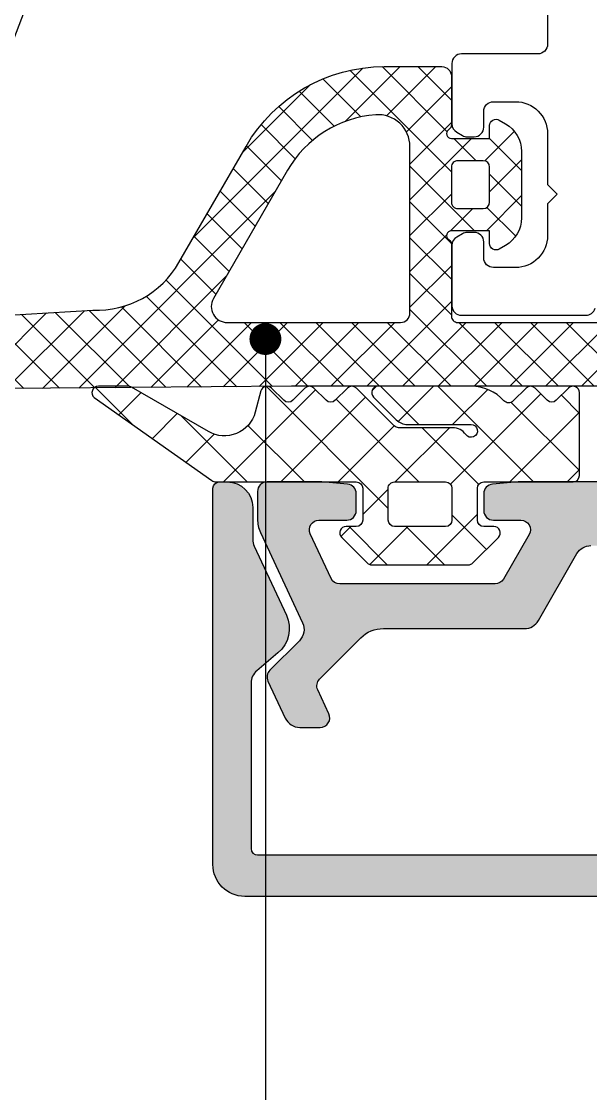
# Model space of a CAD drawing. Header units: millimetres. Extents: x 12 to 3612, y 18 to 315.
# Drawn here: x 1602.6 to 1620.46, y 83.7 to 117.32 of the extents above; entities that cross this region are included whole.
import ezdxf

# ---------------------------------------------------------------- set-up
doc = ezdxf.new("R2010")
doc.units = ezdxf.units.MM
doc.layers.add('Layer2', color=5, linetype='Continuous')
doc.styles.get("Standard").update_dxf_attribs({"font": 'arial.ttf'})
doc.dimstyles.new('ISO-25', dxfattribs={"dimtxt": 2.5, "dimasz": 2.5, "dimexe": 1.25, "dimexo": 0.625, "dimtad": 1, "dimtxsty": 'Standard', "dimcen": 2.5, "dimadec": 0, "dimazin": 0, "dimtfac": 1, "dimtmove": 0, "dimatfit": 3, "dimfxl": 1, "dimarcsym": 0})

# ---------------------------------------------------------------- blocks, each defined once
blk = doc.blocks.new('F05022')
h = blk.add_hatch()
h.set_pattern_fill('ANSI37', color=35, scale=0.25, angle=270.0000000000002, style=0)
h.set_pattern_definition([(315.0000000000003, (0, 0), (0.5612660075668198, 0.5612660075668244), []), (405.0000000000002, (0, 0), (-0.5612660075668244, 0.5612660075668198), [])])
h.paths.add_polyline_path([(869.8531565858407, 69.29567221593197, 0.4142135296911313), (870.05315710436, 69.09567173799428), (882.0016409406794, 69.09567173799428), (897.1396097117797, 68.9681347747819, 0.6681785954910713), (897.2690293656291, 69.31428341578749), (895.4752798888561, 70.98698209296981, 0.1989126785904038), (895.2602116862267, 71.06739269257946), (888.2373282356543, 71.47831479316505, -0.2773245919326318), (885.5345536207425, 72.9764870324916), (883.4310078734023, 76.61993515500285, 0.267949185357633), (879.1008798957007, 79.1199357271746), (877.2876318302212, 79.1199357271746, 0.4142135453075932), (876.9876318654401, 78.81993577113303), (876.9876318654401, 77.30716449768715, 0.2453915361663535), (877.0733461385948, 77.14303336335274, -0.7342388846732061), (876.9876322335065, 76.86993559120151), (875.7876315756125, 76.86993559120151), (875.7876315756125, 77.26993585825267, 0.5773504759000454), (875.4876319860848, 77.44314059707813), (875.2876313655158, 77.32767001322509, 0.2679490483864406), (874.7876323430223, 76.46164564625451), (874.7876323430223, 74.37822569622699, 0.2679490898713796), (875.2876315306274, 73.5122010525231), (875.4876319860847, 73.39673056399761, 0.5773505184804538), (875.7876315756125, 73.56993532837146), (875.7876315756125, 73.96993556987422), (876.9876322563669, 73.96993556987422, -0.7342389478256064), (877.0733461385948, 73.69683779772299, 0.2453916235164302), (876.9876318654402, 73.53270681708591), (876.9876318654402, 71.29567093848505, -0.414213637496831), (876.7876325184903, 71.09567160015854), (871.8531565831155, 71.09567160015854, -0.4142136122391122), (871.6531572534128, 71.29567093848459), (871.6531572534128, 73.89567051766994, 0.4142134815495677), (871.4531562386262, 74.09567150982025), (870.0531576006272, 74.09567150982025, 0.4142134815497341), (869.8531565858407, 73.89567051766971)])
h.paths.add_polyline_path([(878.2876319766443, 71.39567185330972, 0.414213562373095), (878.5876319758945, 71.09567185405963), (884.0223668056576, 71.09567185405953, 0.5773502825983137), (884.4553794964107, 71.84567186960288), (882.1319695049183, 75.86993564783359, 0.2480121272894466), (879.3623325902582, 77.61015669405144), (879.3623321746317, 77.61015672518594, 0.4362867376546222), (878.2876319766444, 76.61295073318588)], flags=16)
h.paths.add_polyline_path([(875.7876315731125, 75.96993571054114), (875.7876315731125, 74.86993571925169, 0.4142113925761463), (875.9876321641888, 74.6699356811487), (876.7876317345253, 74.66993568114829, 0.4142153672389808), (876.9876318599402, 74.86993571925188), (876.9876318599402, 75.96993571054122, 0.4142151790986299), (876.7876317345253, 76.16993571954072), (875.9876321641887, 76.16993571954075, 0.4142112044352067)], flags=16)
at = {"color": 35}
for points in [[(897.2690293656291, 69.31428341578749), (895.4752798888561, 70.98698209296981, 0.1989126785908396), (895.2602116862267, 71.06739269257946), (888.2373282356543, 71.47831479316505, -0.277324591932641), (885.5345536207425, 72.9764870324916), (883.4310078734023, 76.61993515500285, 0.2679491853576351), (879.1008798957007, 79.1199357271746), (877.2876318302212, 79.1199357271746, 0.4142135453077562), (876.9876318654401, 78.81993577113303), (876.9876318654401, 77.30716449768715, 0.2453915361666865), (877.0733461385948, 77.14303336335274, -0.7342388846735866), (876.9876322335065, 76.86993559120151), (875.7876315756125, 76.86993559120151), (875.7876315756125, 77.26993585825267, 0.5773504759002855), (875.4876319860848, 77.44314059707813), (875.2876313655158, 77.32767001322509, 0.2679490483865042), (874.7876323430223, 76.46164564625451), (874.7876323430223, 74.37822569622699, 0.2679490898715569), (875.2876315306274, 73.5122010525231), (875.4876319860847, 73.39673056399761, 0.5773505184807259), (875.7876315756125, 73.56993532837146), (875.7876315756125, 73.96993556987422), (876.9876322563669, 73.96993556987422, -0.7342389478254596), (877.0733461385948, 73.69683779772299, 0.2453916235160379), (876.9876318654402, 73.53270681708591), (876.9876318654402, 71.29567093848505, -0.4142136374966621), (876.7876325184903, 71.09567160015854), (871.8531565831155, 71.09567160015854, -0.4142136122391915), (871.6531572534128, 71.29567093848459), (871.6531572534128, 73.89567051766994, 0.4142134815494022), (871.4531562386262, 74.09567150982025), (870.0531576006272, 74.09567150982025, 0.4142134815497697), (869.8531565858407, 73.89567051766971), (869.8531565858407, 69.29567221593197, 0.4142135296911094), (870.05315710436, 69.09567173799428), (882.0016409406794, 69.09567173799428), (897.1396097117797, 68.9681347747819, 0.6681785954914915)], [(884.0223668056576, 71.09567185405947), (878.5876319758945, 71.09567185405963, -0.414213562373095), (878.2876319766443, 71.39567185330982), (878.2876319766444, 76.61295073318588, -0.4362867376545732), (879.3623321746317, 77.61015672518594, -1.041977171212242e-07), (879.3623325902582, 77.61015669405144, -0.2480121272894469), (882.1319695049183, 75.86993564783356), (884.4553794964107, 71.84567186960284, -0.5773502825983211)], [(875.9876321641888, 74.6699356811487, -0.4142113925765461), (875.7876315731125, 74.86993571925169), (875.7876315731125, 75.96993571054114, -0.4142112044356346), (875.9876321641887, 76.16993571954075), (876.7876317345253, 76.16993571954072, -0.4142151790987195), (876.9876318599402, 75.96993571054122), (876.9876318599402, 74.86993571925188, -0.414215367238961), (876.7876317345253, 74.66993568114833)]]:
    blk.add_lwpolyline(points, format="xyb", close=True, dxfattribs=at)
blk = doc.blocks.new('50MN68')
blk.add_hatch(color=252).paths.add_polyline_path([(-2201.479177625412, 2757.138119748424, -0.2216946626534687), (-2201.300571430213, 2757.521141969928), (-2200.636390015758, 2758.078456349884, 0.3394542588716482), (-2200.372869838413, 2759.267119054721), (-2201.382331518933, 2761.431916614771, -0.109517811680592), (-2201.429177625412, 2761.643225745627), (-2201.429177625412, 2762.644225745616, 0.414213562373095), (-2202.229177625412, 2763.444225745634), (-2202.479177625412, 2763.444225745634, 0.414213562373095), (-2202.679177625412, 2763.244225745622), (-2202.679177625412, 2751.444225745634, 0.414213562373095), (-2201.679177625412, 2750.444225745634), (-2153.679177625412, 2750.444225745634, 0.414213562373095), (-2152.679177625412, 2751.444225745634), (-2152.679177625412, 2763.244225745622, 0.414213562373095), (-2152.879177625413, 2763.444225745634), (-2153.129177625413, 2763.444225745634, 0.414213562373095), (-2153.929177625412, 2762.644225745616), (-2153.929177625412, 2761.643225745627, -0.1095178116805918), (-2153.976023731912, 2761.431916614742), (-2154.985485412453, 2759.26711905475, 0.3394542588716484), (-2154.721965235112, 2758.078456349826), (-2154.057783820585, 2757.521141970015, -0.2216946626534688), (-2153.879177625413, 2757.138119748424), (-2153.879177625413, 2751.944225745634, -0.414213562373095), (-2154.079177625414, 2751.744225745622), (-2201.279177625413, 2751.744225745622, -0.414213562373095), (-2201.479177625412, 2751.944225745634)])
at = {"layer": 'Layer2', "color": 252}
blk.add_lwpolyline([(-2201.679177625412, 2750.444225745634), (-2153.679177625412, 2750.444225745634, 0.414213562373095), (-2152.679177625412, 2751.444225745634), (-2152.679177625412, 2763.244225745622, 0.414213562373095), (-2152.879177625413, 2763.444225745634), (-2153.129177625413, 2763.444225745634, 0.414213562373095), (-2153.929177625412, 2762.644225745616), (-2153.929177625412, 2761.643225745627, -0.1095178116805918), (-2153.976023731912, 2761.431916614742), (-2154.985485412453, 2759.26711905475, 0.3394542588716484), (-2154.721965235112, 2758.078456349826), (-2154.057783820585, 2757.521141970015, -0.2216946626534688), (-2153.879177625413, 2757.138119748424), (-2153.879177625413, 2751.944225745634, -0.414213562373095), (-2154.079177625414, 2751.744225745622), (-2201.279177625413, 2751.744225745622, -0.414213562373095)], format="xyb", dxfattribs=at)
blk = doc.blocks.new('50MN72')
at = {"ltscale": 10}
h = blk.add_hatch(color=253, dxfattribs=at)
h.dxf.hatch_style = 1
edge = h.paths.add_edge_path()
edge.add_line((-1932.713748802226, 2739.770153896174), (-1936.999535239854, 2739.770153896174))
edge.add_arc((-1936.999535239858, 2740.770153896175), 1.000000000000967, 225.0000000004748, 270.0000000002122, ccw=False)
edge.add_line((-1937.706642021039, 2740.063047114982), (-1938.120855583416, 2740.477260677366))
edge.add_arc((-1938.827962364597, 2739.770153896174), 0.9999999999998207, 45.00000000041074, 90.0000000001482)
edge.add_line((-1938.8279623646, 2740.770153896174), (-1945.556420319727, 2740.770153896174))
edge.add_arc((-1945.556420319724, 2740.270153896176), 0.4999999999980605, 90.00000000036131, 150.0000000001283)
edge.add_line((-1945.989433021615, 2740.520153896174), (-1947.201868586923, 2738.420153896168))
edge.add_arc((-1947.634881288781, 2738.670153896167), 0.4999999999693313, 269.99999999674355, 329.99999999817805, ccw=False)
edge.add_line((-1947.634881288809, 2738.170153896197), (-1952.065276381319, 2738.170153896197))
edge.add_arc((-1952.065276381323, 2737.170153896196), 1.000000000000692, 89.99999999979431, 134.9999999995317)
edge.add_line((-1952.772383162504, 2737.877260677389), (-1954.062984072953, 2736.586659766926))
edge.add_arc((-1953.850852038596, 2736.374527732576), 0.2999999999968724, 135.0000000010028, 205.0000000025859)
edge.add_line((-1954.122744374698, 2736.247742254043), (-1953.772639242259, 2735.496939374676))
edge.add_arc((-1954.044531578361, 2735.370153896154), 0.2999999999920211, -90.0000000009208, 25.000000000645173, ccw=False)
edge.add_line((-1954.044531578366, 2735.070153896162), (-1954.689482069504, 2735.070153896162))
edge.add_arc((-1954.689482069508, 2735.570153896163), 0.5000000000010848, 205.0000000020698, 270.0000000004894, ccw=False)
edge.add_line((-1955.14263596302, 2735.358844765276), (-1955.685641138321, 2736.52332312147))
edge.add_arc((-1955.413748802203, 2736.650108600022), 0.3000000000185012, 135.0000000023558, 205.0000000045297, ccw=False)
edge.add_line((-1955.625880836581, 2736.862240634382), (-1954.700210612233, 2737.787910858682))
edge.add_arc((-1955.053764002848, 2738.141464249281), 0.5000000000195516, 315.0000000013088, 385.000000000514)
edge.add_line((-1954.600610109314, 2738.352773380164), (-1955.920056589313, 2741.182335487847))
edge.add_arc((-1955.013748802362, 2741.604953749561), 0.9999999999116297, 180.0000000000674, 205.0000000006886, ccw=False)
edge.add_line((-1956.013748802273, 2741.60495374956), (-1956.013748802273, 2742.470153896185))
edge.add_arc((-1955.713748802278, 2742.470153896179), 0.2999999999947249, 89.99999999895778, 179.9999999989578, ccw=False)
edge.add_line((-1955.713748802273, 2742.770153896174), (-1954.01374880236, 2742.770153896174))
edge.add_arc((-1954.013748802521, 2742.570153895762), 0.2000000004121502, 84.99999996349601, 89.99999995374787, ccw=False)
edge.add_line((-1953.996317653809, 2742.76939283578), (-1953.187602079457, 2742.698639391037))
edge.add_arc((-1953.213748802274, 2742.399780981609), 0.2999999999996277, 1.7848833522293717e-10, 85.00000000146031, ccw=False)
edge.add_line((-1952.913748802274, 2742.39978098161), (-1952.913748802274, 2741.87015389615))
edge.add_arc((-1953.213748802268, 2741.870153896156), 0.2999999999939291, 269.99999999884926, 359.99999999884926, ccw=False)
edge.add_line((-1953.213748802274, 2741.570153896162), (-1954.085264523423, 2741.570153896162))
edge.add_arc((-1954.085264523425, 2741.270153896164), 0.2999999999985248, 89.99999999950899, 204.9999999986955)
edge.add_line((-1954.357156859538, 2741.143368417648), (-1953.704326138129, 2739.743368417625))
edge.add_arc((-1953.432433802031, 2739.870153896153), 0.2999999999910953, 205.0000000020762, 270.0000000028149)
edge.add_line((-1953.432433802016, 2739.570153896162), (-1948.558641719518, 2739.570153896162))
edge.add_arc((-1948.558641719517, 2739.870153896156), 0.2999999999944883, 269.9999999997197, 329.9999999992238)
edge.add_line((-1948.298834098388, 2739.720153896156), (-1947.490543721485, 2741.12015389618))
edge.add_arc((-1947.750351342613, 2741.270153896172), 0.299999999989719, 330.0000000005504, 450.0000000011875)
edge.add_line((-1947.750351342619, 2741.570153896162), (-1948.613748802274, 2741.570153896162))
edge.add_arc((-1948.61374880228, 2741.870153896156), 0.2999999999940428, 180.0000000011725, 270.00000000117245, ccw=False)
edge.add_line((-1948.913748802274, 2741.87015389615), (-1948.913748802274, 2742.39978098161))
edge.add_arc((-1948.613748802274, 2742.399780981609), 0.2999999999996276, 94.99999999853969, 179.9999999998215, ccw=False)
edge.add_line((-1948.639895525091, 2742.698639391037), (-1947.831179950731, 2742.76939283578))
edge.add_arc((-1947.813748802022, 2742.570153895849), 0.2000000003250088, 90.00000004457593, 95.00000003759402, ccw=False)
edge.add_line((-1947.813748802178, 2742.770153896174), (-1932.413748802223, 2742.770153896203))
edge.add_line((-1932.413748802223, 2742.770153896203), (-1917.013748802269, 2742.770153896174))
edge.add_arc((-1917.013748802425, 2742.570153895847), 0.2000000003270306, 84.99999996243127, 89.99999995539878, ccw=False)
edge.add_line((-1916.996317653716, 2742.76939283578), (-1916.187602079356, 2742.698639391037))
edge.add_arc((-1916.213748802172, 2742.399780981609), 0.3000000000001858, 2.95187874144176e-10, 85.00000000158059, ccw=False)
edge.add_line((-1915.913748802172, 2742.39978098161), (-1915.913748802172, 2741.87015389615))
edge.add_arc((-1916.213748802166, 2741.870153896157), 0.2999999999944976, 269.9999999987407, 359.99999999874063, ccw=False)
edge.add_line((-1916.213748802173, 2741.570153896162), (-1917.077146261829, 2741.570153896162))
edge.add_arc((-1917.077146261835, 2741.270153896173), 0.2999999999894056, 89.99999999892593, 209.9999999995533)
edge.add_line((-1917.336953882962, 2741.12015389618), (-1916.528663506059, 2739.720153896156))
edge.add_arc((-1916.26885588493, 2739.870153896157), 0.2999999999945453, 210.0000000007825, 270.000000000274)
edge.add_line((-1916.268855884929, 2739.570153896162), (-1911.395063802431, 2739.570153896162))
edge.add_arc((-1911.395063802416, 2739.870153896153), 0.2999999999911259, 269.9999999971888, 334.99999999792)
edge.add_line((-1911.123171466318, 2739.743368417625), (-1910.47034074491, 2741.143368417648))
edge.add_arc((-1910.742233081023, 2741.270153896164), 0.2999999999985395, 335.000000001309, 450.0000000004866)
edge.add_line((-1910.742233081025, 2741.570153896162), (-1911.613748802172, 2741.570153896162))
edge.add_arc((-1911.613748802178, 2741.870153896156), 0.2999999999939291, 180.0000000011508, 270.00000000115074, ccw=False)
edge.add_line((-1911.913748802172, 2741.87015389615), (-1911.913748802172, 2742.39978098161))
edge.add_arc((-1911.613748802173, 2742.39978098161), 0.2999999999991929, 94.99999999863797, 179.9999999999128, ccw=False)
edge.add_line((-1911.63989552499, 2742.698639391037), (-1910.831179950638, 2742.76939283578))
edge.add_arc((-1910.813748801926, 2742.570153895762), 0.2000000004117309, 90.00000004624678, 95.00000003650922, ccw=False)
edge.add_line((-1910.813748802087, 2742.770153896174), (-1909.113748802174, 2742.770153896174))
edge.add_arc((-1909.113748802169, 2742.470153896179), 0.2999999999947249, 1.042224084812915e-09, 90.00000000104222, ccw=False)
edge.add_line((-1908.813748802174, 2742.470153896185), (-1908.813748802174, 2741.60495374956))
edge.add_arc((-1909.813748802085, 2741.604953749559), 0.9999999999107385, -25.00000000054581, 8.361666914424859e-11, ccw=False)
edge.add_line((-1908.907441015133, 2741.182335487847), (-1910.226887495132, 2738.352773380164))
edge.add_arc((-1909.773733601598, 2738.14146424928), 0.5000000000193804, 154.9999999993743, 224.9999999985794)
edge.add_line((-1910.127286992214, 2737.787910858682), (-1909.201616767866, 2736.862240634382))
edge.add_arc((-1909.413748802244, 2736.650108600022), 0.3000000000184962, -25.00000000453042, 44.99999999764492, ccw=False)
edge.add_line((-1909.141856466126, 2736.52332312147), (-1909.684861641427, 2735.358844765276))
edge.add_arc((-1910.138015534938, 2735.570153896163), 0.5000000000004075, 269.9999999995653, 334.99999999797967, ccw=False)
edge.add_line((-1910.138015534942, 2735.070153896162), (-1910.78296602608, 2735.070153896162))
edge.add_arc((-1910.782966026085, 2735.370153896155), 0.2999999999923123, 154.9999999994421, 270.00000000100727, ccw=False)
edge.add_line((-1911.054858362188, 2735.496939374676), (-1910.704753229749, 2736.247742254043))
edge.add_arc((-1910.976645565851, 2736.374527732576), 0.2999999999968396, 334.9999999974096, 404.9999999990016)
edge.add_line((-1910.764513531494, 2736.586659766926), (-1912.055114441943, 2737.877260677389))
edge.add_arc((-1912.762221223124, 2737.170153896197), 1.000000000000681, 45.00000000046801, 90.00000000021899)
edge.add_line((-1912.762221223128, 2738.170153896197), (-1917.192616315638, 2738.170153896197))
edge.add_arc((-1917.192616315666, 2738.670153896167), 0.4999999999694203, 210.0000000018278, 270.0000000032506, ccw=False)
edge.add_line((-1917.625629017524, 2738.420153896168), (-1918.838064582832, 2740.520153896174))
edge.add_arc((-1919.271077284723, 2740.270153896177), 0.4999999999973621, 29.99999999982547, 89.99999999958068)
edge.add_line((-1919.271077284719, 2740.770153896174), (-1925.999535239846, 2740.770153896174))
edge.add_arc((-1925.999535239849, 2739.770153896173), 1.000000000000907, 89.99999999981245, 134.9999999995635)
edge.add_line((-1926.706642021031, 2740.477260677366), (-1927.120855583408, 2740.063047114982))
edge.add_arc((-1927.827962364589, 2740.770153896175), 1.000000000000681, 269.99999999978104, 314.999999999532, ccw=False)
edge.add_line((-1927.827962364593, 2739.770153896174), (-1932.11374880222, 2739.770153896174))
edge.add_line((-1932.11374880222, 2739.770153896174), (-1932.413748802223, 2740.070153896162))
edge.add_line((-1932.413748802223, 2740.070153896162), (-1932.713748802226, 2739.770153896174))
at = {"color": 252, "ltscale": 10}
blk.add_lwpolyline([(-1932.413748802223, 2742.770153896203), (-1917.013748802269, 2742.770153896174, -0.0218200775914496), (-1916.996317653716, 2742.76939283578), (-1916.187602079356, 2742.698639391037, -0.3888787318594462), (-1915.913748802172, 2742.39978098161), (-1915.913748802172, 2741.87015389615, -0.414213562373095), (-1916.213748802173, 2741.570153896162), (-1917.077146261829, 2741.570153896162, 0.5773502691932757), (-1917.336953882962, 2741.12015389618), (-1916.528663506059, 2739.720153896156, 0.2679491924287449), (-1916.268855884929, 2739.570153896162), (-1911.395063802431, 2739.570153896162, 0.2914734195895493), (-1911.123171466318, 2739.743368417625), (-1910.47034074491, 2741.143368417648, 0.5486187866219994), (-1910.742233081025, 2741.570153896162), (-1911.613748802172, 2741.570153896162, -0.414213562373095), (-1911.913748802172, 2741.87015389615), (-1911.913748802172, 2742.39978098161, -0.388878731859393), (-1911.63989552499, 2742.698639391037), (-1910.831179950638, 2742.76939283578, -0.0218200775796408), (-1910.813748802087, 2742.770153896174), (-1909.113748802174, 2742.770153896174, -0.414213562373095), (-1908.813748802174, 2742.470153896185), (-1908.813748802174, 2741.60495374956, -0.1095178116860208), (-1908.907441015133, 2741.182335487847), (-1910.226887495132, 2738.352773380164, 0.3152987888751701), (-1910.127286992214, 2737.787910858682), (-1909.201616767866, 2736.862240634382, -0.3152987888894182), (-1909.141856466126, 2736.52332312147), (-1909.684861641427, 2735.358844765276, -0.2914734195785812), (-1910.138015534942, 2735.070153896162), (-1910.78296602608, 2735.070153896162, -0.5486187866355524), (-1911.054858362188, 2735.496939374676), (-1910.704753229749, 2736.247742254043, 0.3152987888866201), (-1910.764513531494, 2736.586659766926), (-1912.055114441943, 2737.877260677389, 0.1989123673785285), (-1912.762221223128, 2738.170153896197), (-1917.192616315638, 2738.170153896197, -0.2679491924377762), (-1917.625629017524, 2738.420153896168), (-1918.838064582832, 2740.520153896174, 0.2679491924299779), (-1919.271077284719, 2740.770153896174)], format="xyb", dxfattribs=at)
blk = doc.blocks.new('A02185')
at = {"color": 31}
blk.add_lwpolyline([(-1963.840076249076, 2782.928666461025), (-1963.840076249076, 2776.228665928247, 0.4142135948023834), (-1963.540076147156, 2775.928665619365), (-1961.140076011756, 2775.928665619365, -0.4142140898039111), (-1960.840076480044, 2775.628665777015), (-1960.840076591803, 2773.732814559571, -0.2679417565940413), (-1960.990075886939, 2773.473000507326), (-1961.170461365149, 2773.368857184375, -0.1316411250921174), (-1961.320461068228, 2773.328665792219), (-1961.54007586648, 2773.328665792219, -0.4142134291941393), (-1961.840077098444, 2773.628667111195), (-1961.840077098444, 2774.128666364411, 0.4142135829015312), (-1962.140077249122, 2774.428666722051), (-1962.840076170133, 2774.428666722051, 0.4142137459398859), (-1963.840076249076, 2773.428665890466), (-1963.84007488562, 2771.828669026285), (-1964.140076238646, 2771.528663947969), (-1963.84007488562, 2771.228658869653), (-1963.840075794595, 2770.228665366818, 0.4142140312816274), (-1962.840078611935, 2769.228667067758), (-1962.140075092979, 2769.228667067758, 0.4142137050548745), (-1961.840077098443, 2769.528664855332), (-1961.840077098443, 2770.028663366328, -0.414206724576534), (-1961.540076817455, 2770.328669810737), (-1961.320460676523, 2770.328669810737, -0.1316350491619534), (-1961.170460083913, 2770.288472140424), (-1960.990076509602, 2770.18432805874, -0.2679495666026831), (-1960.840076591803, 2769.924521155685), (-1960.840076591803, 2768.02866848829, -0.4142077906434976), (-1961.140077155746, 2767.728662705863), (-1965.040076637483, 2767.728662705863, -0.3394415730034809), (-1965.329854770857, 2767.951018942031)], format="xyb", dxfattribs=at)
blk = doc.blocks.new('F02009')
h = blk.add_hatch()
h.set_pattern_fill('ANSI37', color=35, scale=0.4, angle=270.0000000000002, style=0)
h.set_pattern_definition([(225.0000000000002, (-5080.076448159889, -10530.27135712576), (-0.8980256121069186, 0.8980256121069119), []), (135.0000000000002, (-5080.076448159889, -10530.27135712576), (0.8980256121069119, 0.8980256121069188), [])])
h.paths.add_polyline_path([(-2250.128475417669, 2744.60204995395, 0.668178637919301), (-2250.469896773906, 2744.743471310187), (-2250.85273948638, 2744.360628597713, -0.4142135623730998), (-2251.135582198855, 2744.360628597713), (-2251.51842491133, 2744.743471310187, 0.4142135623730965), (-2251.801267623805, 2744.743471310187), (-2252.205382814957, 2744.339356119033, -0.4276070770768783), (-2252.494513077004, 2744.345936535105, 0.2107675906840656), (-2253.528475417669, 2744.802049953951), (-2256.445632705194, 2744.802049953951, 0.6681786379193013), (-2256.587054061431, 2744.460628597712), (-2255.874922027076, 2743.748496563358, 0.1989123673796595), (-2255.521368636482, 2743.60204995395), (-2253.528475417669, 2743.60204995395, -1.650385117502885), (-2253.692605778999, 2743.287764239663, 0.2453926839566461), (-2254.102931682322, 2743.502049953951), (-2255.800048292923, 2743.502049953951, -0.1989123673796617), (-2255.94146964916, 2743.560628597714), (-2257.124312361635, 2744.743471310187, 0.4142135623731003), (-2257.407155074109, 2744.743471310187), (-2257.789997786584, 2744.360628597713, -0.414213562373098), (-2258.072840499059, 2744.360628597713), (-2258.455683211533, 2744.743471310187, 0.414213562373095), (-2258.738525924008, 2744.743471310187), (-2259.121368636483, 2744.360628597713, -0.4142135623731011), (-2259.404211348957, 2744.360628597713), (-2259.787054061432, 2744.743471310187, 0.577350269189628), (-2260.121660582927, 2744.65381376297), (-2260.300380285389, 2743.986822753066, -0.493145426031309), (-2261.766306111678, 2743.379616394384), (-2264.183623145721, 2744.775255034705, 0.1316524975873986), (-2264.283623145721, 2744.802049953951), (-2265.221784429962, 2744.802049953951, 0.7002075382097094), (-2265.350341951899, 2744.448841065327), (-2261.655905814857, 2741.848841065324, 0.1763269807084643), (-2261.52734829292, 2741.802049953951), (-2257.128475417669, 2741.802049953951, -0.4142135623730963), (-2256.928475417669, 2741.60204995395), (-2256.928475417669, 2740.60204995395, -0.4142135623730938), (-2257.128475417669, 2740.402049953949), (-2257.445632705195, 2740.402049953949, 0.6681786379193232), (-2257.587054061431, 2740.060628597714), (-2256.787054061432, 2739.260628597713, 0.1989123673796571), (-2256.645632705195, 2739.202049953949), (-2253.611318130143, 2739.202049953949, 0.1989123673796523), (-2253.469896773906, 2739.260628597713), (-2252.669896773907, 2740.060628597714, 0.6681786379193002), (-2252.811318130143, 2740.402049953949), (-2253.128475417669, 2740.402049953949, -0.4142135623731081), (-2253.328475417669, 2740.60204995395), (-2253.328475417669, 2741.60204995395, -0.4142135623730927), (-2253.128475417669, 2741.802049953951), (-2250.328475417669, 2741.802049953951, 0.4142135623730938), (-2250.128475417669, 2742.002049953951)])
h.paths.add_polyline_path([(-2255.928475417669, 2741.802049953951), (-2254.328475417669, 2741.802049953951, -0.4142135623730926), (-2254.128475417669, 2741.60204995395), (-2254.128475417669, 2740.60204995395, -0.4142135623730951), (-2254.328475417669, 2740.402049953949), (-2255.928475417669, 2740.402049953949, -0.4142135623730925), (-2256.128475417669, 2740.60204995395), (-2256.128475417669, 2741.60204995395, -0.414213562373093)], flags=16)
at = {"color": 35}
for points in [[(-2250.128475417669, 2744.60204995395, 0.668178637919301), (-2250.469896773906, 2744.743471310187), (-2250.85273948638, 2744.360628597713, -0.4142135623730998), (-2251.135582198855, 2744.360628597713), (-2251.51842491133, 2744.743471310187, 0.4142135623730965), (-2251.801267623805, 2744.743471310187), (-2252.205382814957, 2744.339356119033, -0.4276070770768783), (-2252.494513077004, 2744.345936535105, 0.2107675906840656), (-2253.528475417669, 2744.802049953951), (-2256.445632705194, 2744.802049953951, 0.6681786379193013), (-2256.587054061431, 2744.460628597712), (-2255.874922027076, 2743.748496563358, 0.1989123673796595), (-2255.521368636482, 2743.60204995395), (-2253.528475417669, 2743.60204995395, -1.650385117502885), (-2253.692605778999, 2743.287764239663, 0.2453926839566461), (-2254.102931682322, 2743.502049953951), (-2255.800048292923, 2743.502049953951, -0.1989123673796617), (-2255.94146964916, 2743.560628597714), (-2257.124312361635, 2744.743471310187, 0.4142135623731003), (-2257.407155074109, 2744.743471310187), (-2257.789997786584, 2744.360628597713, -0.414213562373098), (-2258.072840499059, 2744.360628597713), (-2258.455683211533, 2744.743471310187, 0.414213562373095), (-2258.738525924008, 2744.743471310187), (-2259.121368636483, 2744.360628597713, -0.4142135623731011), (-2259.404211348957, 2744.360628597713), (-2259.787054061432, 2744.743471310187, 0.577350269189628), (-2260.121660582927, 2744.65381376297), (-2260.300380285389, 2743.986822753066, -0.493145426031309), (-2261.766306111678, 2743.379616394384), (-2264.183623145721, 2744.775255034705, 0.1316524975873986), (-2264.283623145721, 2744.802049953951), (-2265.221784429962, 2744.802049953951, 0.7002075382097094), (-2265.350341951899, 2744.448841065327), (-2261.655905814857, 2741.848841065324, 0.1763269807084643), (-2261.52734829292, 2741.802049953951), (-2257.128475417669, 2741.802049953951, -0.4142135623730963), (-2256.928475417669, 2741.60204995395), (-2256.928475417669, 2740.60204995395, -0.4142135623730938), (-2257.128475417669, 2740.402049953949), (-2257.445632705195, 2740.402049953949, 0.6681786379193232), (-2257.587054061431, 2740.060628597714), (-2256.787054061432, 2739.260628597713, 0.1989123673796571), (-2256.645632705195, 2739.202049953949), (-2253.611318130143, 2739.202049953949, 0.1989123673796523), (-2253.469896773906, 2739.260628597713), (-2252.669896773907, 2740.060628597714, 0.6681786379193002), (-2252.811318130143, 2740.402049953949), (-2253.128475417669, 2740.402049953949, -0.4142135623731081), (-2253.328475417669, 2740.60204995395), (-2253.328475417669, 2741.60204995395, -0.4142135623730927), (-2253.128475417669, 2741.802049953951), (-2250.328475417669, 2741.802049953951, 0.4142135623730938), (-2250.128475417669, 2742.002049953951)], [(-2255.928475417669, 2741.802049953951), (-2254.328475417669, 2741.802049953951, -0.4142135623730926), (-2254.128475417669, 2741.60204995395), (-2254.128475417669, 2740.60204995395, -0.4142135623730951), (-2254.328475417669, 2740.402049953949), (-2255.928475417669, 2740.402049953949, -0.4142135623730925), (-2256.128475417669, 2740.60204995395), (-2256.128475417669, 2741.60204995395, -0.414213562373093)]]:
    blk.add_lwpolyline(points, format="xyb", close=True, dxfattribs=at)

msp = doc.modelspace()

# ---------------------------------------------------------------- block references
at = {"xscale": -1}
for name, p in [('A02185', (-344.7292307195681, -2659.624704694785)), ('F05022', (2493.08258260789, 36.78402531280818)), ('50MN68', (-544.06833218668, -2660.564528694851)), ('50MN72', (-298.8029033634908, -2639.89045684538))]:
    msp.add_blockref(name, p, dxfattribs=at)
msp.add_blockref('F02009', (3870.23932085635, -2638.922352903156))

# ---------------------------------------------------------------- leaders
at = {"color": 0, "ltscale": 0.5}
for points in [[(1611.982585115453, 141.9130755528939), (1590.358098152604, 85.41329333666368)], [(1610.259197216018, 107.3608752109042), (1610.259197216018, 73.5614606302459)]]:
    msp.add_leader(points, dimstyle='ISO-25', override={"dimscale": 2, "dimasz": 0.5, "dimclre": 140, "dimldrblk": 'Dot'}, dxfattribs=at)

doc.saveas('drawing.dxf')
